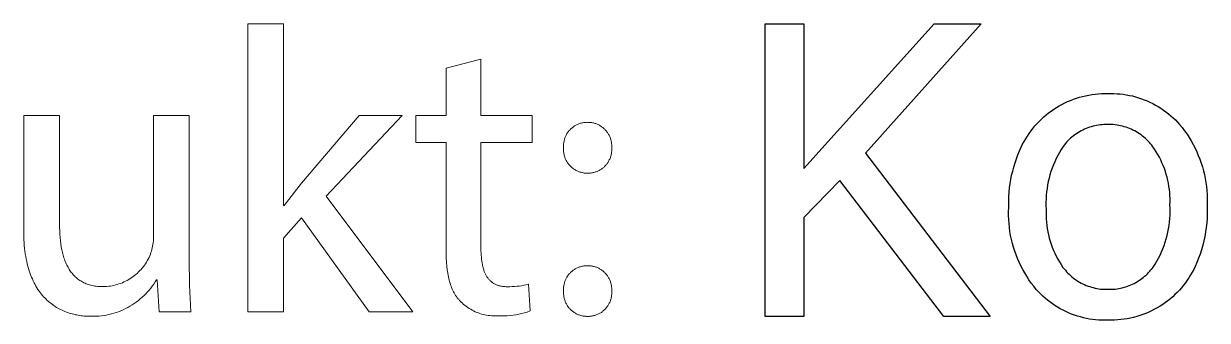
# Model space of a CAD drawing. Header units: millimetres. Extents: x -987 to 2591, y -102 to 2398.
# Drawn here: x 1342.7 to 1447.2, y 54.9 to 81.1 of the extents above; entities that cross this region are included whole.
import ezdxf

# ---------------------------------------------------------------- set-up
doc = ezdxf.new("R2010")
doc.units = ezdxf.units.MM
doc.header["$MEASUREMENT"] = 0
doc.layers.add('Domyślny', color=7, linetype='Continuous', true_color=0x000000)

msp = doc.modelspace()

# ---------------------------------------------------------------- linework, layer by layer
at = {"layer": 'Domyślny', "color": 18, "lineweight": 15, "true_color": 0x000000}
for p, q in [((1362.55, 55.67), (1362.55, 81.1)), ((1362.55, 81.1), (1365.67, 81.1)), ((1365.67, 81.1), (1365.67, 65.04)), ((1380.04, 77.16), (1383.12, 77.98)), ((1383.12, 77.98), (1383.12, 73)), ((1380.04, 73), (1380.04, 77.16)), ((1342.75, 62.85), (1342.75, 73)), ((1342.75, 73), (1345.91, 73)), ((1345.91, 73), (1345.91, 63.4)), ((1354.22, 62.37), (1354.22, 73)), ((1354.22, 73), (1357.36, 73)), ((1357.36, 73), (1357.36, 60.39)), ((1367.28, 67.02), (1372.37, 73)), ((1376.17, 73), (1369.46, 65.88)), ((1372.37, 73), (1376.17, 73)), ((1377.36, 70.6), (1377.36, 73)), ((1377.36, 73), (1380.04, 73)), ((1383.12, 73), (1387.64, 73)), ((1387.64, 73), (1387.64, 70.6)), ((1391.44, 72.1), (1391.5, 72.14)), ((1391.5, 72.14), (1391.56, 72.17)), ((1391.56, 72.17), (1391.63, 72.2)), ((1391.63, 72.2), (1391.7, 72.23)), ((1391.7, 72.23), (1391.76, 72.26)), ((1391.76, 72.26), (1391.83, 72.28)), ((1391.83, 72.28), (1391.9, 72.31)), ((1391.9, 72.31), (1391.97, 72.33)), ((1391.97, 72.33), (1392.04, 72.34)), ((1392.04, 72.34), (1392.11, 72.36)), ((1392.11, 72.36), (1392.19, 72.37)), ((1392.19, 72.37), (1392.26, 72.38)), ((1392.26, 72.38), (1392.33, 72.39)), ((1392.33, 72.39), (1392.4, 72.39)), ((1392.4, 72.39), (1392.48, 72.4)), ((1392.48, 72.4), (1392.55, 72.39)), ((1392.55, 72.39), (1392.62, 72.39)), ((1392.62, 72.39), (1392.69, 72.39)), ((1392.69, 72.39), (1392.77, 72.38)), ((1392.77, 72.38), (1392.84, 72.38)), ((1392.84, 72.38), (1392.91, 72.37)), ((1392.91, 72.37), (1392.98, 72.35)), ((1392.98, 72.35), (1393.05, 72.34)), ((1393.05, 72.34), (1393.12, 72.32)), ((1393.12, 72.32), (1393.19, 72.3)), ((1393.19, 72.3), (1393.26, 72.28)), ((1393.26, 72.28), (1393.32, 72.25)), ((1393.32, 72.25), (1393.39, 72.22)), ((1393.39, 72.22), (1393.46, 72.19)), ((1393.46, 72.19), (1393.52, 72.16)), ((1393.52, 72.16), (1393.59, 72.13)), ((1393.59, 72.13), (1393.65, 72.09)), ((1390.52, 71), (1390.55, 71.07)), ((1390.55, 71.07), (1390.58, 71.14)), ((1390.58, 71.14), (1390.61, 71.2)), ((1390.61, 71.2), (1390.64, 71.27)), ((1390.64, 71.27), (1390.68, 71.33)), ((1390.68, 71.33), (1390.71, 71.4)), ((1390.71, 71.4), (1390.75, 71.46)), ((1390.75, 71.46), (1390.8, 71.52)), ((1390.8, 71.52), (1390.84, 71.58)), ((1390.84, 71.58), (1390.88, 71.63)), ((1390.88, 71.63), (1390.93, 71.69)), ((1390.93, 71.69), (1390.98, 71.74)), ((1390.98, 71.74), (1391.03, 71.79)), ((1391.03, 71.79), (1391.09, 71.84)), ((1391.09, 71.84), (1391.14, 71.89)), ((1391.14, 71.89), (1391.2, 71.94)), ((1391.2, 71.94), (1391.25, 71.98)), ((1391.25, 71.98), (1391.31, 72.02)), ((1391.31, 72.02), (1391.37, 72.07)), ((1391.37, 72.07), (1391.44, 72.1)), ((1393.65, 72.09), (1393.71, 72.05)), ((1393.71, 72.05), (1393.77, 72.01)), ((1393.77, 72.01), (1393.83, 71.97)), ((1393.83, 71.97), (1393.88, 71.93)), ((1393.88, 71.93), (1393.94, 71.88)), ((1393.94, 71.88), (1393.99, 71.83)), ((1393.99, 71.83), (1394.04, 71.78)), ((1394.04, 71.78), (1394.09, 71.73)), ((1394.09, 71.73), (1394.14, 71.68)), ((1394.14, 71.68), (1394.19, 71.62)), ((1394.19, 71.62), (1394.23, 71.56)), ((1394.23, 71.56), (1394.28, 71.51)), ((1394.28, 71.51), (1394.32, 71.45)), ((1394.32, 71.45), (1394.36, 71.38)), ((1394.36, 71.38), (1394.39, 71.32)), ((1394.39, 71.32), (1394.43, 71.26)), ((1394.43, 71.26), (1394.46, 71.19)), ((1394.46, 71.19), (1394.49, 71.13)), ((1394.49, 71.13), (1394.52, 71.06)), ((1394.52, 71.06), (1394.54, 70.99)), ((1380.04, 70.6), (1377.36, 70.6)), ((1380.04, 61.14), (1380.04, 70.6)), ((1387.64, 70.6), (1383.12, 70.6)), ((1383.12, 70.6), (1383.12, 61.25)), ((1390.4, 70.43), (1390.41, 70.51)), ((1390.4, 70.36), (1390.4, 70.43)), ((1390.4, 70.29), (1390.4, 70.36)), ((1390.4, 70.22), (1390.4, 70.29)), ((1390.4, 70.14), (1390.4, 70.22)), ((1390.4, 70.07), (1390.4, 70.14)), ((1390.4, 70), (1390.4, 70.07)), ((1390.41, 70.51), (1390.42, 70.58)), ((1390.42, 70.58), (1390.43, 70.65)), ((1390.43, 70.65), (1390.45, 70.72)), ((1390.45, 70.72), (1390.46, 70.79)), ((1390.46, 70.79), (1390.48, 70.86)), ((1390.48, 70.86), (1390.5, 70.93)), ((1390.5, 70.93), (1390.52, 71)), ((1394.54, 70.99), (1394.56, 70.93)), ((1394.56, 70.93), (1394.59, 70.86)), ((1394.59, 70.86), (1394.6, 70.79)), ((1394.6, 70.79), (1394.62, 70.72)), ((1394.62, 70.72), (1394.63, 70.65)), ((1394.63, 70.65), (1394.64, 70.57)), ((1394.64, 70.57), (1394.65, 70.5)), ((1394.65, 70.5), (1394.66, 70.43)), ((1394.66, 70.43), (1394.66, 70.36)), ((1394.66, 70.36), (1394.66, 70.29)), ((1394.66, 70.29), (1394.66, 70.22)), ((1394.66, 70.22), (1394.66, 70.14)), ((1394.66, 70.14), (1394.66, 70.07)), ((1394.66, 70.07), (1394.66, 70)), ((1390.4, 69.92), (1390.4, 70)), ((1390.41, 69.85), (1390.4, 69.92)), ((1390.41, 69.78), (1390.41, 69.85)), ((1390.42, 69.7), (1390.41, 69.78)), ((1390.44, 69.63), (1390.42, 69.7)), ((1390.45, 69.56), (1390.44, 69.63)), ((1390.47, 69.49), (1390.45, 69.56)), ((1390.49, 69.42), (1390.47, 69.49)), ((1390.51, 69.35), (1390.49, 69.42)), ((1390.53, 69.28), (1390.51, 69.35)), ((1390.56, 69.21), (1390.53, 69.28)), ((1390.59, 69.14), (1390.56, 69.21)), ((1390.62, 69.08), (1390.59, 69.14)), ((1390.65, 69.01), (1390.62, 69.08)), ((1390.69, 68.95), (1390.65, 69.01)), ((1394.42, 69.02), (1394.39, 68.96)), ((1394.45, 69.08), (1394.42, 69.02)), ((1394.48, 69.15), (1394.45, 69.08)), ((1394.51, 69.22), (1394.48, 69.15)), ((1394.54, 69.29), (1394.51, 69.22)), ((1394.56, 69.35), (1394.54, 69.29)), ((1394.58, 69.42), (1394.56, 69.35)), ((1394.6, 69.49), (1394.58, 69.42)), ((1394.62, 69.56), (1394.6, 69.49)), ((1394.63, 69.64), (1394.62, 69.56)), ((1394.64, 69.71), (1394.63, 69.64)), ((1394.65, 69.78), (1394.64, 69.71)), ((1394.66, 69.85), (1394.65, 69.78)), ((1394.66, 70), (1394.66, 69.93)), ((1394.66, 69.93), (1394.66, 69.85)), ((1390.73, 68.88), (1390.69, 68.95)), ((1390.77, 68.82), (1390.73, 68.88)), ((1390.81, 68.76), (1390.77, 68.82)), ((1390.85, 68.71), (1390.81, 68.76)), ((1390.9, 68.65), (1390.85, 68.71)), ((1390.95, 68.59), (1390.9, 68.65)), ((1391, 68.54), (1390.95, 68.59)), ((1391.05, 68.49), (1391, 68.54)), ((1391.11, 68.44), (1391.05, 68.49)), ((1391.16, 68.39), (1391.11, 68.44)), ((1391.22, 68.34), (1391.16, 68.39)), ((1391.28, 68.3), (1391.22, 68.34)), ((1391.34, 68.26), (1391.28, 68.3)), ((1391.4, 68.22), (1391.34, 68.26)), ((1391.46, 68.18), (1391.4, 68.22)), ((1391.53, 68.15), (1391.46, 68.18)), ((1391.59, 68.11), (1391.53, 68.15)), ((1391.66, 68.08), (1391.59, 68.11)), ((1391.73, 68.05), (1391.66, 68.08)), ((1391.79, 68.03), (1391.73, 68.05)), ((1391.86, 68), (1391.79, 68.03)), ((1391.93, 67.98), (1391.86, 68)), ((1392.01, 67.96), (1391.93, 67.98)), ((1392.08, 67.95), (1392.01, 67.96)), ((1392.15, 67.93), (1392.08, 67.95)), ((1392.22, 67.92), (1392.15, 67.93)), ((1392.88, 67.93), (1392.8, 67.92)), ((1392.95, 67.94), (1392.88, 67.93)), ((1393.02, 67.95), (1392.95, 67.94)), ((1393.09, 67.97), (1393.02, 67.95)), ((1393.16, 67.99), (1393.09, 67.97)), ((1393.23, 68.01), (1393.16, 67.99)), ((1393.3, 68.03), (1393.23, 68.01)), ((1393.37, 68.06), (1393.3, 68.03)), ((1393.43, 68.09), (1393.37, 68.06)), ((1393.5, 68.12), (1393.43, 68.09)), ((1393.56, 68.15), (1393.5, 68.12)), ((1393.63, 68.19), (1393.56, 68.15)), ((1393.69, 68.23), (1393.63, 68.19)), ((1393.75, 68.27), (1393.69, 68.23)), ((1393.81, 68.31), (1393.75, 68.27)), ((1393.87, 68.35), (1393.81, 68.31)), ((1393.92, 68.4), (1393.87, 68.35)), ((1393.98, 68.45), (1393.92, 68.4)), ((1394.03, 68.5), (1393.98, 68.45)), ((1394.08, 68.55), (1394.03, 68.5)), ((1394.13, 68.6), (1394.08, 68.55)), ((1394.18, 68.66), (1394.13, 68.6)), ((1394.22, 68.71), (1394.18, 68.66)), ((1394.27, 68.77), (1394.22, 68.71)), ((1394.31, 68.83), (1394.27, 68.77)), ((1394.35, 68.89), (1394.31, 68.83)), ((1394.39, 68.96), (1394.35, 68.89)), ((1365.74, 65.04), (1367.28, 67.02)), ((1392.29, 67.91), (1392.22, 67.92)), ((1392.37, 67.91), (1392.29, 67.91)), ((1392.44, 67.9), (1392.37, 67.91)), ((1392.51, 67.9), (1392.44, 67.9)), ((1392.59, 67.9), (1392.51, 67.9)), ((1392.66, 67.9), (1392.59, 67.9)), ((1392.73, 67.91), (1392.66, 67.9)), ((1392.8, 67.92), (1392.73, 67.91)), ((1369.46, 65.88), (1377.1, 55.67)), ((1365.67, 65.04), (1365.74, 65.04)), ((1367.28, 63.97), (1365.67, 62.18)), ((1373.26, 55.67), (1367.28, 63.97)), ((1342.75, 62.3), (1342.75, 62.85)), ((1345.91, 63.4), (1345.92, 63.1)), ((1345.92, 63.1), (1345.93, 62.8)), ((1345.93, 62.8), (1345.94, 62.51)), ((1342.77, 62.03), (1342.75, 62.3)), ((1342.78, 61.77), (1342.77, 62.03)), ((1342.8, 61.51), (1342.78, 61.77)), ((1345.94, 62.51), (1345.96, 62.22)), ((1345.96, 62.22), (1345.99, 61.94)), ((1345.99, 61.94), (1346.03, 61.67)), ((1346.03, 61.67), (1346.07, 61.41)), ((1354.16, 61.62), (1354.18, 61.77)), ((1354.18, 61.77), (1354.2, 61.92)), ((1354.2, 61.92), (1354.21, 62.07)), ((1354.21, 62.07), (1354.22, 62.22)), ((1354.22, 62.22), (1354.22, 62.37)), ((1365.67, 62.18), (1365.67, 55.67)), ((1342.83, 61.26), (1342.8, 61.51)), ((1342.86, 61.02), (1342.83, 61.26)), ((1342.89, 60.78), (1342.86, 61.02)), ((1342.93, 60.55), (1342.89, 60.78)), ((1346.07, 61.41), (1346.12, 61.15)), ((1346.12, 61.15), (1346.17, 60.91)), ((1346.17, 60.91), (1346.2, 60.78)), ((1346.2, 60.78), (1346.23, 60.67)), ((1346.23, 60.67), (1346.27, 60.55)), ((1353.87, 60.6), (1353.93, 60.75)), ((1353.93, 60.75), (1353.98, 60.89)), ((1353.98, 60.89), (1354.03, 61.03)), ((1354.03, 61.03), (1354.07, 61.18)), ((1354.07, 61.18), (1354.1, 61.32)), ((1354.1, 61.32), (1354.13, 61.47)), ((1354.13, 61.47), (1354.16, 61.62)), ((1380.04, 60.77), (1380.04, 61.14)), ((1380.05, 60.4), (1380.04, 60.77)), ((1383.12, 61.25), (1383.12, 61.05)), ((1383.12, 61.05), (1383.13, 60.86)), ((1383.13, 60.86), (1383.14, 60.67)), ((1383.14, 60.67), (1383.15, 60.49)), ((1342.97, 60.33), (1342.93, 60.55)), ((1343.02, 60.11), (1342.97, 60.33)), ((1343.06, 59.9), (1343.02, 60.11)), ((1343.12, 59.69), (1343.06, 59.9)), ((1343.17, 59.49), (1343.12, 59.69)), ((1346.27, 60.55), (1346.3, 60.43)), ((1346.3, 60.43), (1346.34, 60.32)), ((1346.34, 60.32), (1346.38, 60.21)), ((1346.38, 60.21), (1346.42, 60.1)), ((1346.42, 60.1), (1346.47, 60)), ((1346.47, 60), (1346.51, 59.89)), ((1346.51, 59.89), (1346.56, 59.79)), ((1346.56, 59.79), (1346.61, 59.69)), ((1346.61, 59.69), (1346.66, 59.6)), ((1346.66, 59.6), (1346.72, 59.5)), ((1353.21, 59.53), (1353.31, 59.66)), ((1353.31, 59.66), (1353.4, 59.78)), ((1353.4, 59.78), (1353.49, 59.91)), ((1353.49, 59.91), (1353.58, 60.04)), ((1353.58, 60.04), (1353.66, 60.18)), ((1353.66, 60.18), (1353.73, 60.32)), ((1353.73, 60.32), (1353.81, 60.46)), ((1353.81, 60.46), (1353.87, 60.6)), ((1357.36, 60.39), (1357.39, 58.03)), ((1380.07, 60.05), (1380.05, 60.4)), ((1380.1, 59.71), (1380.07, 60.05)), ((1380.14, 59.38), (1380.1, 59.71)), ((1383.15, 60.49), (1383.17, 60.32)), ((1383.17, 60.32), (1383.19, 60.14)), ((1383.19, 60.14), (1383.21, 59.98)), ((1383.21, 59.98), (1383.24, 59.82)), ((1383.24, 59.82), (1383.26, 59.74)), ((1383.26, 59.74), (1383.28, 59.67)), ((1383.28, 59.67), (1383.3, 59.59)), ((1383.3, 59.59), (1383.32, 59.52)), ((1391.63, 59.55), (1391.7, 59.58)), ((1391.7, 59.58), (1391.76, 59.61)), ((1391.76, 59.61), (1391.83, 59.63)), ((1391.83, 59.63), (1391.9, 59.65)), ((1391.9, 59.65), (1391.97, 59.67)), ((1391.97, 59.67), (1392.04, 59.69)), ((1392.04, 59.69), (1392.11, 59.71)), ((1392.11, 59.71), (1392.19, 59.72)), ((1392.19, 59.72), (1392.26, 59.73)), ((1392.26, 59.73), (1392.33, 59.74)), ((1392.33, 59.74), (1392.4, 59.74)), ((1392.4, 59.74), (1392.48, 59.74)), ((1392.48, 59.74), (1392.55, 59.74)), ((1392.55, 59.74), (1392.62, 59.74)), ((1392.62, 59.74), (1392.69, 59.74)), ((1392.69, 59.74), (1392.77, 59.73)), ((1392.77, 59.73), (1392.84, 59.72)), ((1392.84, 59.72), (1392.91, 59.71)), ((1392.91, 59.71), (1392.98, 59.7)), ((1392.98, 59.7), (1393.05, 59.68)), ((1393.05, 59.68), (1393.12, 59.67)), ((1393.12, 59.67), (1393.19, 59.65)), ((1393.19, 59.65), (1393.26, 59.62)), ((1393.26, 59.62), (1393.32, 59.6)), ((1393.32, 59.6), (1393.39, 59.57)), ((1393.39, 59.57), (1393.46, 59.54)), ((1343.23, 59.29), (1343.17, 59.49)), ((1343.3, 59.11), (1343.23, 59.29)), ((1343.36, 58.92), (1343.3, 59.11)), ((1343.44, 58.74), (1343.36, 58.92)), ((1343.51, 58.57), (1343.44, 58.74)), ((1343.59, 58.4), (1343.51, 58.57)), ((1346.72, 59.5), (1346.77, 59.41)), ((1346.77, 59.41), (1346.83, 59.32)), ((1346.83, 59.32), (1346.89, 59.23)), ((1346.89, 59.23), (1346.95, 59.15)), ((1346.95, 59.15), (1347.02, 59.07)), ((1347.02, 59.07), (1347.08, 58.99)), ((1347.08, 58.99), (1347.15, 58.91)), ((1347.15, 58.91), (1347.22, 58.84)), ((1347.22, 58.84), (1347.3, 58.76)), ((1347.3, 58.76), (1347.37, 58.7)), ((1347.37, 58.7), (1347.45, 58.63)), ((1347.45, 58.63), (1347.53, 58.56)), ((1347.53, 58.56), (1347.61, 58.5)), ((1352.02, 58.52), (1352.15, 58.6)), ((1352.15, 58.6), (1352.29, 58.69)), ((1352.29, 58.69), (1352.41, 58.78)), ((1352.41, 58.78), (1352.54, 58.87)), ((1352.54, 58.87), (1352.66, 58.97)), ((1352.66, 58.97), (1352.78, 59.08)), ((1352.78, 59.08), (1352.89, 59.19)), ((1352.89, 59.19), (1353, 59.3)), ((1353, 59.3), (1353.11, 59.41)), ((1353.11, 59.41), (1353.21, 59.53)), ((1380.16, 59.22), (1380.14, 59.38)), ((1380.19, 59.07), (1380.16, 59.22)), ((1380.21, 58.91), (1380.19, 59.07)), ((1380.24, 58.76), (1380.21, 58.91)), ((1380.28, 58.62), (1380.24, 58.76)), ((1380.31, 58.47), (1380.28, 58.62)), ((1383.32, 59.52), (1383.34, 59.45)), ((1383.34, 59.45), (1383.36, 59.38)), ((1383.36, 59.38), (1383.38, 59.31)), ((1383.38, 59.31), (1383.41, 59.24)), ((1383.41, 59.24), (1383.43, 59.18)), ((1383.43, 59.18), (1383.46, 59.11)), ((1383.46, 59.11), (1383.49, 59.05)), ((1383.49, 59.05), (1383.51, 58.99)), ((1383.51, 58.99), (1383.55, 58.93)), ((1383.55, 58.93), (1383.58, 58.87)), ((1383.58, 58.87), (1383.61, 58.82)), ((1383.61, 58.82), (1383.64, 58.76)), ((1383.64, 58.76), (1383.68, 58.71)), ((1383.68, 58.71), (1383.72, 58.66)), ((1383.72, 58.66), (1383.75, 58.61)), ((1383.75, 58.61), (1383.79, 58.56)), ((1383.79, 58.56), (1383.83, 58.51)), ((1390.58, 58.49), (1390.61, 58.55)), ((1390.61, 58.55), (1390.64, 58.62)), ((1390.64, 58.62), (1390.68, 58.68)), ((1390.68, 58.68), (1390.71, 58.74)), ((1390.71, 58.74), (1390.75, 58.81)), ((1390.75, 58.81), (1390.8, 58.87)), ((1390.8, 58.87), (1390.84, 58.92)), ((1390.84, 58.92), (1390.88, 58.98)), ((1390.88, 58.98), (1390.93, 59.04)), ((1390.93, 59.04), (1390.98, 59.09)), ((1390.98, 59.09), (1391.03, 59.14)), ((1391.03, 59.14), (1391.09, 59.19)), ((1391.09, 59.19), (1391.14, 59.24)), ((1391.14, 59.24), (1391.2, 59.29)), ((1391.2, 59.29), (1391.25, 59.33)), ((1391.25, 59.33), (1391.31, 59.37)), ((1391.31, 59.37), (1391.37, 59.41)), ((1391.37, 59.41), (1391.44, 59.45)), ((1391.44, 59.45), (1391.5, 59.49)), ((1391.5, 59.49), (1391.56, 59.52)), ((1391.56, 59.52), (1391.63, 59.55)), ((1393.46, 59.54), (1393.52, 59.51)), ((1393.52, 59.51), (1393.59, 59.47)), ((1393.59, 59.47), (1393.65, 59.44)), ((1393.65, 59.44), (1393.71, 59.4)), ((1393.71, 59.4), (1393.77, 59.36)), ((1393.77, 59.36), (1393.83, 59.32)), ((1393.83, 59.32), (1393.88, 59.27)), ((1393.88, 59.27), (1393.94, 59.23)), ((1393.94, 59.23), (1393.99, 59.18)), ((1393.99, 59.18), (1394.04, 59.13)), ((1394.04, 59.13), (1394.09, 59.08)), ((1394.09, 59.08), (1394.14, 59.02)), ((1394.14, 59.02), (1394.19, 58.97)), ((1394.19, 58.97), (1394.23, 58.91)), ((1394.23, 58.91), (1394.28, 58.85)), ((1394.28, 58.85), (1394.32, 58.79)), ((1394.32, 58.79), (1394.36, 58.73)), ((1394.36, 58.73), (1394.39, 58.67)), ((1394.39, 58.67), (1394.43, 58.61)), ((1394.43, 58.61), (1394.46, 58.54)), ((1394.46, 58.54), (1394.49, 58.48)), ((1343.67, 58.24), (1343.59, 58.4)), ((1343.75, 58.08), (1343.67, 58.24)), ((1343.83, 57.93), (1343.75, 58.08)), ((1343.92, 57.78), (1343.83, 57.93)), ((1344.01, 57.64), (1343.92, 57.78)), ((1344.11, 57.5), (1344.01, 57.64)), ((1344.2, 57.37), (1344.11, 57.5)), ((1347.61, 58.5), (1347.7, 58.44)), ((1347.7, 58.44), (1347.78, 58.39)), ((1347.78, 58.39), (1347.87, 58.34)), ((1347.87, 58.34), (1347.97, 58.29)), ((1347.97, 58.29), (1348.06, 58.24)), ((1348.06, 58.24), (1348.16, 58.19)), ((1348.16, 58.19), (1348.25, 58.15)), ((1348.25, 58.15), (1348.36, 58.11)), ((1348.36, 58.11), (1348.46, 58.08)), ((1348.46, 58.08), (1348.57, 58.05)), ((1348.57, 58.05), (1348.68, 58.02)), ((1348.68, 58.02), (1348.79, 57.99)), ((1348.79, 57.99), (1348.9, 57.96)), ((1348.9, 57.96), (1349.02, 57.94)), ((1349.02, 57.94), (1349.14, 57.93)), ((1349.14, 57.93), (1349.26, 57.91)), ((1349.26, 57.91), (1349.38, 57.9)), ((1349.38, 57.9), (1349.51, 57.89)), ((1349.51, 57.89), (1349.64, 57.89)), ((1349.64, 57.89), (1349.77, 57.89)), ((1349.77, 57.89), (1349.93, 57.89)), ((1349.93, 57.89), (1350.09, 57.9)), ((1350.09, 57.9), (1350.25, 57.92)), ((1350.25, 57.92), (1350.4, 57.94)), ((1350.4, 57.94), (1350.56, 57.97)), ((1350.56, 57.97), (1350.71, 58)), ((1350.71, 58), (1350.86, 58.04)), ((1350.86, 58.04), (1351.01, 58.08)), ((1351.01, 58.08), (1351.16, 58.13)), ((1351.16, 58.13), (1351.31, 58.18)), ((1351.31, 58.18), (1351.46, 58.24)), ((1351.46, 58.24), (1351.6, 58.3)), ((1351.6, 58.3), (1351.74, 58.37)), ((1351.74, 58.37), (1351.88, 58.44)), ((1351.88, 58.44), (1352.02, 58.52)), ((1353.83, 57.59), (1353.68, 57.42)), ((1353.97, 57.76), (1353.83, 57.59)), ((1354.1, 57.94), (1353.97, 57.76)), ((1354.23, 58.12), (1354.1, 57.94)), ((1354.35, 58.3), (1354.23, 58.12)), ((1354.47, 58.49), (1354.35, 58.3)), ((1354.54, 58.49), (1354.47, 58.49)), ((1354.71, 55.67), (1354.54, 58.49)), ((1357.39, 58.03), (1357.51, 55.67)), ((1380.35, 58.33), (1380.31, 58.47)), ((1380.39, 58.19), (1380.35, 58.33)), ((1380.43, 58.06), (1380.39, 58.19)), ((1380.48, 57.93), (1380.43, 58.06)), ((1380.53, 57.8), (1380.48, 57.93)), ((1380.58, 57.68), (1380.53, 57.8)), ((1380.63, 57.56), (1380.58, 57.68)), ((1380.69, 57.44), (1380.63, 57.56)), ((1383.83, 58.51), (1383.87, 58.47)), ((1383.87, 58.47), (1383.92, 58.42)), ((1383.92, 58.42), (1383.96, 58.38)), ((1383.96, 58.38), (1383.98, 58.36)), ((1383.98, 58.36), (1384.01, 58.34)), ((1384.01, 58.34), (1384.03, 58.32)), ((1384.03, 58.32), (1384.06, 58.3)), ((1384.06, 58.3), (1384.08, 58.28)), ((1384.08, 58.28), (1384.1, 58.27)), ((1384.1, 58.27), (1384.13, 58.25)), ((1384.13, 58.25), (1384.15, 58.23)), ((1384.15, 58.23), (1384.18, 58.21)), ((1384.18, 58.21), (1384.21, 58.2)), ((1384.21, 58.2), (1384.23, 58.18)), ((1384.23, 58.18), (1384.26, 58.16)), ((1384.26, 58.16), (1384.31, 58.13)), ((1384.31, 58.13), (1384.37, 58.11)), ((1384.37, 58.11), (1384.43, 58.08)), ((1384.43, 58.08), (1384.48, 58.05)), ((1384.48, 58.05), (1384.54, 58.03)), ((1384.54, 58.03), (1384.61, 58.01)), ((1384.61, 58.01), (1384.67, 57.99)), ((1384.67, 57.99), (1384.73, 57.97)), ((1384.73, 57.97), (1384.8, 57.95)), ((1384.8, 57.95), (1384.87, 57.94)), ((1384.87, 57.94), (1384.94, 57.92)), ((1384.94, 57.92), (1385.01, 57.91)), ((1385.01, 57.91), (1385.08, 57.9)), ((1385.08, 57.9), (1385.16, 57.89)), ((1385.16, 57.89), (1385.23, 57.89)), ((1385.23, 57.89), (1385.31, 57.88)), ((1385.31, 57.88), (1385.39, 57.88)), ((1385.39, 57.88), (1385.47, 57.88)), ((1385.47, 57.88), (1385.68, 57.88)), ((1385.68, 57.88), (1385.88, 57.89)), ((1385.88, 57.89), (1386.09, 57.9)), ((1386.09, 57.9), (1386.3, 57.92)), ((1386.3, 57.92), (1386.5, 57.94)), ((1386.5, 57.94), (1386.71, 57.97)), ((1386.71, 57.97), (1386.91, 58.01)), ((1386.91, 58.01), (1387.11, 58.06)), ((1387.11, 58.06), (1387.32, 58.11)), ((1387.32, 58.11), (1387.45, 55.74)), ((1390.4, 57.78), (1390.41, 57.85)), ((1390.4, 57.71), (1390.4, 57.78)), ((1390.4, 57.64), (1390.4, 57.71)), ((1390.4, 57.56), (1390.4, 57.64)), ((1390.4, 57.49), (1390.4, 57.56)), ((1390.4, 57.42), (1390.4, 57.49)), ((1390.41, 57.85), (1390.42, 57.93)), ((1390.42, 57.93), (1390.43, 58)), ((1390.43, 58), (1390.45, 58.07)), ((1390.45, 58.07), (1390.46, 58.14)), ((1390.46, 58.14), (1390.48, 58.21)), ((1390.48, 58.21), (1390.5, 58.28)), ((1390.5, 58.28), (1390.52, 58.35)), ((1390.52, 58.35), (1390.55, 58.42)), ((1390.55, 58.42), (1390.58, 58.49)), ((1394.49, 58.48), (1394.52, 58.41)), ((1394.52, 58.41), (1394.54, 58.34)), ((1394.54, 58.34), (1394.56, 58.27)), ((1394.56, 58.27), (1394.59, 58.2)), ((1394.59, 58.2), (1394.6, 58.14)), ((1394.6, 58.14), (1394.62, 58.06)), ((1394.62, 58.06), (1394.63, 57.99)), ((1394.63, 57.99), (1394.64, 57.92)), ((1394.64, 57.92), (1394.65, 57.85)), ((1394.65, 57.85), (1394.66, 57.78)), ((1394.66, 57.78), (1394.66, 57.71)), ((1394.66, 57.71), (1394.66, 57.64)), ((1394.66, 57.64), (1394.66, 57.56)), ((1394.66, 57.56), (1394.66, 57.49)), ((1394.66, 57.49), (1394.66, 57.42)), ((1344.3, 57.24), (1344.2, 57.37)), ((1344.4, 57.12), (1344.3, 57.24)), ((1344.5, 57), (1344.4, 57.12)), ((1344.61, 56.89), (1344.5, 57)), ((1344.72, 56.78), (1344.61, 56.89)), ((1344.83, 56.68), (1344.72, 56.78)), ((1344.94, 56.58), (1344.83, 56.68)), ((1345.05, 56.48), (1344.94, 56.58)), ((1345.17, 56.39), (1345.05, 56.48)), ((1352.69, 56.53), (1352.51, 56.4)), ((1352.87, 56.66), (1352.69, 56.53)), ((1353.04, 56.8), (1352.87, 56.66)), ((1353.21, 56.95), (1353.04, 56.8)), ((1353.37, 57.1), (1353.21, 56.95)), ((1353.53, 57.26), (1353.37, 57.1)), ((1353.68, 57.42), (1353.53, 57.26)), ((1380.75, 57.33), (1380.69, 57.44)), ((1380.81, 57.22), (1380.75, 57.33)), ((1380.85, 57.16), (1380.81, 57.22)), ((1380.88, 57.11), (1380.85, 57.16)), ((1380.92, 57.06), (1380.88, 57.11)), ((1380.95, 57.01), (1380.92, 57.06)), ((1380.99, 56.96), (1380.95, 57.01)), ((1381.02, 56.91), (1380.99, 56.96)), ((1381.06, 56.86), (1381.02, 56.91)), ((1381.1, 56.81), (1381.06, 56.86)), ((1381.14, 56.76), (1381.1, 56.81)), ((1381.18, 56.72), (1381.14, 56.76)), ((1381.22, 56.67), (1381.18, 56.72)), ((1381.26, 56.63), (1381.22, 56.67)), ((1381.37, 56.52), (1381.26, 56.63)), ((1381.48, 56.42), (1381.37, 56.52)), ((1390.4, 57.34), (1390.4, 57.42)), ((1390.4, 57.27), (1390.4, 57.34)), ((1390.41, 57.2), (1390.4, 57.27)), ((1390.42, 57.13), (1390.41, 57.2)), ((1390.43, 57.05), (1390.42, 57.13)), ((1390.44, 56.98), (1390.43, 57.05)), ((1390.45, 56.91), (1390.44, 56.98)), ((1390.47, 56.84), (1390.45, 56.91)), ((1390.49, 56.77), (1390.47, 56.84)), ((1390.51, 56.7), (1390.49, 56.77)), ((1390.54, 56.63), (1390.51, 56.7)), ((1390.56, 56.56), (1390.54, 56.63)), ((1390.59, 56.49), (1390.56, 56.56)), ((1390.62, 56.43), (1390.59, 56.49)), ((1394.45, 56.44), (1394.42, 56.37)), ((1394.48, 56.5), (1394.45, 56.44)), ((1394.51, 56.57), (1394.48, 56.5)), ((1394.54, 56.64), (1394.51, 56.57)), ((1394.56, 56.7), (1394.54, 56.64)), ((1394.58, 56.77), (1394.56, 56.7)), ((1394.6, 56.84), (1394.58, 56.77)), ((1394.62, 56.91), (1394.6, 56.84)), ((1394.63, 56.99), (1394.62, 56.91)), ((1394.64, 57.06), (1394.63, 56.99)), ((1394.65, 57.13), (1394.64, 57.06)), ((1394.66, 57.2), (1394.65, 57.13)), ((1394.66, 57.42), (1394.66, 57.35)), ((1394.66, 57.35), (1394.66, 57.27)), ((1394.66, 57.27), (1394.66, 57.2)), ((1345.28, 56.3), (1345.17, 56.39)), ((1345.4, 56.22), (1345.28, 56.3)), ((1345.52, 56.14), (1345.4, 56.22)), ((1345.64, 56.06), (1345.52, 56.14)), ((1345.76, 55.99), (1345.64, 56.06)), ((1345.89, 55.93), (1345.76, 55.99)), ((1346.01, 55.86), (1345.89, 55.93)), ((1346.14, 55.8), (1346.01, 55.86)), ((1346.26, 55.75), (1346.14, 55.8)), ((1346.39, 55.69), (1346.26, 55.75)), ((1346.52, 55.64), (1346.39, 55.69)), ((1346.65, 55.6), (1346.52, 55.64)), ((1346.77, 55.55), (1346.65, 55.6)), ((1346.9, 55.51), (1346.77, 55.55)), ((1347.03, 55.48), (1346.9, 55.51)), ((1347.17, 55.45), (1347.03, 55.48)), ((1347.3, 55.41), (1347.17, 55.45)), ((1347.43, 55.39), (1347.3, 55.41)), ((1347.56, 55.36), (1347.43, 55.39)), ((1350.27, 55.43), (1350.05, 55.38)), ((1350.49, 55.48), (1350.27, 55.43)), ((1350.7, 55.54), (1350.49, 55.48)), ((1350.92, 55.61), (1350.7, 55.54)), ((1351.13, 55.68), (1350.92, 55.61)), ((1351.33, 55.76), (1351.13, 55.68)), ((1351.54, 55.85), (1351.33, 55.76)), ((1351.74, 55.95), (1351.54, 55.85)), ((1351.94, 56.05), (1351.74, 55.95)), ((1352.13, 56.16), (1351.94, 56.05)), ((1352.32, 56.28), (1352.13, 56.16)), ((1352.51, 56.4), (1352.32, 56.28)), ((1357.51, 55.67), (1354.71, 55.67)), ((1365.67, 55.67), (1362.55, 55.67)), ((1377.1, 55.67), (1373.26, 55.67)), ((1381.59, 56.32), (1381.48, 56.42)), ((1381.71, 56.23), (1381.59, 56.32)), ((1381.83, 56.14), (1381.71, 56.23)), ((1381.95, 56.05), (1381.83, 56.14)), ((1382.08, 55.97), (1381.95, 56.05)), ((1382.21, 55.89), (1382.08, 55.97)), ((1382.34, 55.82), (1382.21, 55.89)), ((1382.47, 55.75), (1382.34, 55.82)), ((1382.61, 55.68), (1382.47, 55.75)), ((1382.75, 55.62), (1382.61, 55.68)), ((1382.89, 55.57), (1382.75, 55.62)), ((1383.03, 55.52), (1382.89, 55.57)), ((1383.17, 55.47), (1383.03, 55.52)), ((1383.32, 55.43), (1383.17, 55.47)), ((1383.46, 55.4), (1383.32, 55.43)), ((1383.61, 55.37), (1383.46, 55.4)), ((1386.2, 55.41), (1385.95, 55.37)), ((1386.45, 55.46), (1386.2, 55.41)), ((1386.71, 55.51), (1386.45, 55.46)), ((1386.96, 55.58), (1386.71, 55.51)), ((1387.2, 55.65), (1386.96, 55.58)), ((1387.45, 55.74), (1387.2, 55.65)), ((1390.66, 56.36), (1390.62, 56.43)), ((1390.69, 56.3), (1390.66, 56.36)), ((1390.73, 56.24), (1390.69, 56.3)), ((1390.77, 56.18), (1390.73, 56.24)), ((1390.81, 56.12), (1390.77, 56.18)), ((1390.86, 56.06), (1390.81, 56.12)), ((1390.9, 56), (1390.86, 56.06)), ((1390.95, 55.95), (1390.9, 56)), ((1391, 55.89), (1390.95, 55.95)), ((1391.06, 55.84), (1391, 55.89)), ((1391.11, 55.79), (1391.06, 55.84)), ((1391.16, 55.75), (1391.11, 55.79)), ((1391.22, 55.7), (1391.16, 55.75)), ((1391.28, 55.66), (1391.22, 55.7)), ((1391.34, 55.62), (1391.28, 55.66)), ((1391.4, 55.58), (1391.34, 55.62)), ((1391.46, 55.54), (1391.4, 55.58)), ((1391.53, 55.5), (1391.46, 55.54)), ((1391.59, 55.47), (1391.53, 55.5)), ((1391.66, 55.44), (1391.59, 55.47)), ((1391.73, 55.41), (1391.66, 55.44)), ((1391.8, 55.39), (1391.73, 55.41)), ((1391.87, 55.36), (1391.8, 55.39)), ((1393.3, 55.39), (1393.23, 55.37)), ((1393.36, 55.42), (1393.3, 55.39)), ((1393.43, 55.45), (1393.36, 55.42)), ((1393.5, 55.48), (1393.43, 55.45)), ((1393.56, 55.51), (1393.5, 55.48)), ((1393.62, 55.55), (1393.56, 55.51)), ((1393.69, 55.58), (1393.62, 55.55)), ((1393.75, 55.62), (1393.69, 55.58)), ((1393.81, 55.67), (1393.75, 55.62)), ((1393.86, 55.71), (1393.81, 55.67)), ((1393.92, 55.76), (1393.86, 55.71)), ((1393.97, 55.8), (1393.92, 55.76)), ((1394.03, 55.85), (1393.97, 55.8)), ((1394.08, 55.9), (1394.03, 55.85)), ((1394.13, 55.96), (1394.08, 55.9)), ((1394.17, 56.01), (1394.13, 55.96)), ((1394.22, 56.07), (1394.17, 56.01)), ((1394.26, 56.13), (1394.22, 56.07)), ((1394.31, 56.19), (1394.26, 56.13)), ((1394.34, 56.25), (1394.31, 56.19)), ((1394.38, 56.31), (1394.34, 56.25)), ((1394.42, 56.37), (1394.38, 56.31)), ((1347.69, 55.34), (1347.56, 55.36)), ((1347.82, 55.32), (1347.69, 55.34)), ((1347.95, 55.31), (1347.82, 55.32)), ((1348.08, 55.29), (1347.95, 55.31)), ((1348.21, 55.28), (1348.08, 55.29)), ((1348.34, 55.28), (1348.21, 55.28)), ((1348.47, 55.27), (1348.34, 55.28)), ((1348.6, 55.27), (1348.47, 55.27)), ((1348.73, 55.27), (1348.6, 55.27)), ((1348.95, 55.27), (1348.73, 55.27)), ((1349.17, 55.27), (1348.95, 55.27)), ((1349.39, 55.29), (1349.17, 55.27)), ((1349.61, 55.31), (1349.39, 55.29)), ((1349.84, 55.34), (1349.61, 55.31)), ((1350.05, 55.38), (1349.84, 55.34)), ((1383.76, 55.35), (1383.61, 55.37)), ((1383.91, 55.33), (1383.76, 55.35)), ((1384.06, 55.31), (1383.91, 55.33)), ((1384.21, 55.3), (1384.06, 55.31)), ((1384.36, 55.3), (1384.21, 55.3)), ((1384.51, 55.3), (1384.36, 55.3)), ((1384.66, 55.31), (1384.51, 55.3)), ((1384.92, 55.3), (1384.66, 55.31)), ((1385.17, 55.31), (1384.92, 55.3)), ((1385.43, 55.32), (1385.17, 55.31)), ((1385.69, 55.34), (1385.43, 55.32)), ((1385.95, 55.37), (1385.69, 55.34)), ((1391.94, 55.34), (1391.87, 55.36)), ((1392.01, 55.32), (1391.94, 55.34)), ((1392.08, 55.31), (1392.01, 55.32)), ((1392.15, 55.29), (1392.08, 55.31)), ((1392.22, 55.28), (1392.15, 55.29)), ((1392.29, 55.27), (1392.22, 55.28)), ((1392.37, 55.27), (1392.29, 55.27)), ((1392.44, 55.26), (1392.37, 55.27)), ((1392.51, 55.26), (1392.44, 55.26)), ((1392.59, 55.26), (1392.51, 55.26)), ((1392.66, 55.26), (1392.59, 55.26)), ((1392.73, 55.27), (1392.66, 55.26)), ((1392.8, 55.28), (1392.73, 55.27)), ((1392.88, 55.28), (1392.8, 55.28)), ((1392.95, 55.3), (1392.88, 55.28)), ((1393.02, 55.31), (1392.95, 55.3)), ((1393.09, 55.33), (1393.02, 55.31)), ((1393.16, 55.35), (1393.09, 55.33)), ((1393.23, 55.37), (1393.16, 55.35))]:
    msp.add_line(p, q, dxfattribs=at)
at = {"layer": 'Domyślny'}
for p, q in [((1408.22, 55.26), (1408.22, 81.09)), ((1408.22, 81.09), (1411.63, 81.09)), ((1411.63, 81.09), (1411.63, 68.32)), ((1411.63, 68.32), (1423.14, 81.09)), ((1427.27, 81.09), (1417.08, 69.68)), ((1423.14, 81.09), (1427.27, 81.09)), ((1434.65, 74.1), (1434.91, 74.22)), ((1434.91, 74.22), (1435.17, 74.33)), ((1435.17, 74.33), (1435.43, 74.43)), ((1435.43, 74.43), (1435.69, 74.52)), ((1435.69, 74.52), (1435.96, 74.6)), ((1435.96, 74.6), (1436.23, 74.68)), ((1436.23, 74.68), (1436.5, 74.74)), ((1436.5, 74.74), (1436.77, 74.8)), ((1436.77, 74.8), (1437.05, 74.84)), ((1437.05, 74.84), (1437.33, 74.88)), ((1437.33, 74.88), (1437.61, 74.91)), ((1437.61, 74.91), (1437.89, 74.93)), ((1437.89, 74.93), (1438.16, 74.93)), ((1438.16, 74.93), (1438.44, 74.93)), ((1438.44, 74.93), (1438.72, 74.94)), ((1438.72, 74.94), (1438.99, 74.94)), ((1438.99, 74.94), (1439.27, 74.92)), ((1439.27, 74.92), (1439.54, 74.9)), ((1439.54, 74.9), (1439.82, 74.87)), ((1439.82, 74.87), (1440.09, 74.83)), ((1440.09, 74.83), (1440.36, 74.77)), ((1440.36, 74.77), (1440.63, 74.72)), ((1440.63, 74.72), (1440.89, 74.65)), ((1440.89, 74.65), (1441.16, 74.57)), ((1441.16, 74.57), (1441.42, 74.48)), ((1441.42, 74.48), (1441.68, 74.39)), ((1441.68, 74.39), (1441.93, 74.28)), ((1441.93, 74.28), (1442.18, 74.17)), ((1433.02, 73.05), (1433.23, 73.22)), ((1433.23, 73.22), (1433.46, 73.39)), ((1433.46, 73.39), (1433.68, 73.55)), ((1433.68, 73.55), (1433.92, 73.7)), ((1433.92, 73.7), (1434.16, 73.85)), ((1434.16, 73.85), (1434.4, 73.98)), ((1434.4, 73.98), (1434.65, 74.1)), ((1442.18, 74.17), (1442.43, 74.05)), ((1442.43, 74.05), (1442.67, 73.92)), ((1442.67, 73.92), (1442.91, 73.78)), ((1442.91, 73.78), (1443.14, 73.64)), ((1443.14, 73.64), (1443.37, 73.48)), ((1443.37, 73.48), (1443.59, 73.32)), ((1443.59, 73.32), (1443.81, 73.15)), ((1443.81, 73.15), (1444.02, 72.98)), ((1432.03, 72.07), (1432.21, 72.28)), ((1432.21, 72.28), (1432.4, 72.48)), ((1432.4, 72.48), (1432.6, 72.68)), ((1432.6, 72.68), (1432.81, 72.87)), ((1432.81, 72.87), (1433.02, 73.05)), ((1437.47, 72.12), (1437.31, 72.09)), ((1437.63, 72.15), (1437.47, 72.12)), ((1437.79, 72.17), (1437.63, 72.15)), ((1437.96, 72.18), (1437.79, 72.17)), ((1438.12, 72.19), (1437.96, 72.18)), ((1438.28, 72.2), (1438.12, 72.19)), ((1438.44, 72.2), (1438.28, 72.2)), ((1438.61, 72.2), (1438.44, 72.2)), ((1438.78, 72.19), (1438.61, 72.2)), ((1438.94, 72.19), (1438.78, 72.19)), ((1439.1, 72.17), (1438.94, 72.19)), ((1439.27, 72.15), (1439.1, 72.17)), ((1439.43, 72.12), (1439.27, 72.15)), ((1439.59, 72.09), (1439.43, 72.12)), ((1444.02, 72.98), (1444.23, 72.79)), ((1444.23, 72.79), (1444.43, 72.6)), ((1444.43, 72.6), (1444.62, 72.41)), ((1444.62, 72.41), (1444.8, 72.21)), ((1444.8, 72.21), (1445.03, 71.93)), ((1431.21, 70.94), (1431.36, 71.18)), ((1431.36, 71.18), (1431.52, 71.41)), ((1431.52, 71.41), (1431.68, 71.64)), ((1431.68, 71.64), (1431.85, 71.86)), ((1431.85, 71.86), (1432.03, 72.07)), ((1435.29, 71.09), (1435.17, 70.99)), ((1435.42, 71.19), (1435.29, 71.09)), ((1435.55, 71.29), (1435.42, 71.19)), ((1435.68, 71.39), (1435.55, 71.29)), ((1435.82, 71.47), (1435.68, 71.39)), ((1435.95, 71.56), (1435.82, 71.47)), ((1436.1, 71.64), (1435.95, 71.56)), ((1436.24, 71.71), (1436.1, 71.64)), ((1436.39, 71.78), (1436.24, 71.71)), ((1436.54, 71.85), (1436.39, 71.78)), ((1436.69, 71.91), (1436.54, 71.85)), ((1436.84, 71.96), (1436.69, 71.91)), ((1437, 72.01), (1436.84, 71.96)), ((1437.16, 72.05), (1437, 72.01)), ((1437.31, 72.09), (1437.16, 72.05)), ((1439.75, 72.05), (1439.59, 72.09)), ((1439.91, 72.01), (1439.75, 72.05)), ((1440.07, 71.96), (1439.91, 72.01)), ((1440.23, 71.9), (1440.07, 71.96)), ((1440.38, 71.84), (1440.23, 71.9)), ((1440.53, 71.78), (1440.38, 71.84)), ((1440.68, 71.71), (1440.53, 71.78)), ((1440.83, 71.63), (1440.68, 71.71)), ((1440.98, 71.55), (1440.83, 71.63)), ((1441.12, 71.47), (1440.98, 71.55)), ((1441.26, 71.38), (1441.12, 71.47)), ((1441.39, 71.28), (1441.26, 71.38)), ((1441.52, 71.18), (1441.39, 71.28)), ((1441.65, 71.08), (1441.52, 71.18)), ((1441.78, 70.97), (1441.65, 71.08)), ((1445.03, 71.93), (1445.24, 71.64)), ((1445.24, 71.64), (1445.45, 71.35)), ((1445.45, 71.35), (1445.64, 71.05)), ((1430.67, 69.87), (1430.82, 70.21)), ((1430.82, 70.21), (1430.94, 70.46)), ((1430.94, 70.46), (1431.08, 70.7)), ((1431.08, 70.7), (1431.21, 70.94)), ((1434.51, 70.26), (1434.35, 70)), ((1434.61, 70.39), (1434.51, 70.26)), ((1434.71, 70.52), (1434.61, 70.39)), ((1434.82, 70.64), (1434.71, 70.52)), ((1434.93, 70.76), (1434.82, 70.64)), ((1435.05, 70.87), (1434.93, 70.76)), ((1435.17, 70.99), (1435.05, 70.87)), ((1441.9, 70.86), (1441.78, 70.97)), ((1442.01, 70.74), (1441.9, 70.86)), ((1442.13, 70.62), (1442.01, 70.74)), ((1442.23, 70.5), (1442.13, 70.62)), ((1442.34, 70.37), (1442.23, 70.5)), ((1442.44, 70.24), (1442.34, 70.37)), ((1442.59, 70.01), (1442.44, 70.24)), ((1445.64, 71.05), (1445.82, 70.75)), ((1445.82, 70.75), (1446, 70.44)), ((1446, 70.44), (1446.16, 70.12)), ((1446.16, 70.12), (1446.31, 69.8)), ((1417.08, 69.68), (1428.07, 55.26)), ((1430.27, 68.81), (1430.39, 69.17)), ((1430.39, 69.17), (1430.52, 69.52)), ((1430.52, 69.52), (1430.67, 69.87)), ((1433.9, 69.2), (1433.77, 68.92)), ((1434.04, 69.47), (1433.9, 69.2)), ((1434.19, 69.74), (1434.04, 69.47)), ((1434.35, 70), (1434.19, 69.74)), ((1442.74, 69.78), (1442.59, 70.01)), ((1442.88, 69.55), (1442.74, 69.78)), ((1443.01, 69.31), (1442.88, 69.55)), ((1443.13, 69.07), (1443.01, 69.31)), ((1443.24, 68.82), (1443.13, 69.07)), ((1446.31, 69.8), (1446.45, 69.47)), ((1446.45, 69.47), (1446.58, 69.14)), ((1446.58, 69.14), (1446.7, 68.8)), ((1429.97, 67.72), (1430.06, 68.09)), ((1430.06, 68.09), (1430.16, 68.45)), ((1430.16, 68.45), (1430.27, 68.81)), ((1433.44, 68.06), (1433.35, 67.76)), ((1433.54, 68.35), (1433.44, 68.06)), ((1433.65, 68.64), (1433.54, 68.35)), ((1433.77, 68.92), (1433.65, 68.64)), ((1443.35, 68.57), (1443.24, 68.82)), ((1443.45, 68.32), (1443.35, 68.57)), ((1443.54, 68.06), (1443.45, 68.32)), ((1443.62, 67.8), (1443.54, 68.06)), ((1446.7, 68.8), (1446.81, 68.46)), ((1446.81, 68.46), (1446.91, 68.12)), ((1446.91, 68.12), (1446.99, 67.78)), ((1414.8, 67.27), (1411.63, 63.99)), ((1423.98, 55.26), (1414.8, 67.27)), ((1429.79, 66.61), (1429.83, 66.98)), ((1429.83, 66.98), (1429.9, 67.35)), ((1429.9, 67.35), (1429.97, 67.72)), ((1433.2, 67.17), (1433.14, 66.87)), ((1433.27, 67.47), (1433.2, 67.17)), ((1433.35, 67.76), (1433.27, 67.47)), ((1443.69, 67.54), (1443.62, 67.8)), ((1443.76, 67.27), (1443.69, 67.54)), ((1443.81, 67.01), (1443.76, 67.27)), ((1443.86, 66.74), (1443.81, 67.01)), ((1446.99, 67.78), (1447.06, 67.43)), ((1447.06, 67.43), (1447.12, 67.08)), ((1447.12, 67.08), (1447.17, 66.72)), ((1429.71, 65.48), (1429.72, 65.86)), ((1429.72, 65.86), (1429.75, 66.23)), ((1429.75, 66.23), (1429.79, 66.61)), ((1433.02, 65.95), (1433.01, 65.65)), ((1433.05, 66.26), (1433.02, 65.95)), ((1433.09, 66.56), (1433.05, 66.26)), ((1433.14, 66.87), (1433.09, 66.56)), ((1443.89, 66.47), (1443.86, 66.74)), ((1443.92, 66.2), (1443.89, 66.47)), ((1443.94, 65.93), (1443.92, 66.2)), ((1443.95, 65.66), (1443.94, 65.93)), ((1447.17, 66.72), (1447.21, 66.37)), ((1447.21, 66.37), (1447.23, 66.01)), ((1447.23, 66.01), (1447.24, 65.66)), ((1429.7, 64.52), (1429.71, 64.87)), ((1429.71, 65.11), (1429.71, 65.48)), ((1429.71, 64.87), (1429.71, 65.11)), ((1433.01, 65.65), (1433, 65.34)), ((1433, 65.34), (1433, 65.03)), ((1433, 65.03), (1433.02, 64.72)), ((1443.94, 65.11), (1443.95, 65.39)), ((1443.96, 64.81), (1443.94, 65.11)), ((1443.95, 65.39), (1443.95, 65.66)), ((1443.96, 64.51), (1443.96, 64.81)), ((1447.24, 65.3), (1447.23, 64.95)), ((1447.23, 64.95), (1447.23, 64.71)), ((1447.24, 65.66), (1447.24, 65.3)), ((1411.63, 63.99), (1411.63, 55.26)), ((1429.7, 64.17), (1429.7, 64.52)), ((1429.71, 63.81), (1429.7, 64.17)), ((1429.74, 63.46), (1429.71, 63.81)), ((1433.02, 64.72), (1433.01, 64.44)), ((1433.01, 64.44), (1433.01, 64.15)), ((1433.01, 64.15), (1433.02, 63.87)), ((1433.02, 63.87), (1433.04, 63.58)), ((1443.9, 63.59), (1443.93, 63.9)), ((1443.93, 63.9), (1443.95, 64.2)), ((1443.95, 64.2), (1443.96, 64.51)), ((1447.22, 63.91), (1447.19, 63.51)), ((1447.23, 64.31), (1447.22, 63.91)), ((1447.23, 64.71), (1447.23, 64.31)), ((1429.77, 63.1), (1429.74, 63.46)), ((1429.82, 62.75), (1429.77, 63.1)), ((1429.88, 62.4), (1429.82, 62.75)), ((1433.04, 63.58), (1433.07, 63.3)), ((1433.07, 63.3), (1433.11, 63.01)), ((1433.11, 63.01), (1433.16, 62.73)), ((1433.16, 62.73), (1433.22, 62.45)), ((1443.76, 62.69), (1443.82, 62.99)), ((1443.82, 62.99), (1443.87, 63.29)), ((1443.87, 63.29), (1443.9, 63.59)), ((1447.09, 62.72), (1447.02, 62.32)), ((1447.15, 63.11), (1447.09, 62.72)), ((1447.19, 63.51), (1447.15, 63.11)), ((1429.96, 62.06), (1429.88, 62.4)), ((1430.04, 61.71), (1429.96, 62.06)), ((1430.14, 61.37), (1430.04, 61.71)), ((1433.22, 62.45), (1433.29, 62.17)), ((1433.29, 62.17), (1433.37, 61.9)), ((1433.37, 61.9), (1433.46, 61.63)), ((1443.42, 61.52), (1443.52, 61.81)), ((1443.52, 61.81), (1443.61, 62.1)), ((1443.61, 62.1), (1443.69, 62.39)), ((1443.69, 62.39), (1443.76, 62.69)), ((1446.94, 61.93), (1446.84, 61.54)), ((1447.02, 62.32), (1446.94, 61.93)), ((1430.24, 61.03), (1430.14, 61.37)), ((1430.36, 60.7), (1430.24, 61.03)), ((1430.49, 60.37), (1430.36, 60.7)), ((1433.46, 61.63), (1433.56, 61.36)), ((1433.56, 61.36), (1433.67, 61.09)), ((1433.67, 61.09), (1433.79, 60.83)), ((1433.79, 60.83), (1433.91, 60.57)), ((1442.93, 60.41), (1443.07, 60.68)), ((1443.07, 60.68), (1443.2, 60.95)), ((1443.2, 60.95), (1443.31, 61.24)), ((1443.31, 61.24), (1443.42, 61.52)), ((1446.61, 60.77), (1446.47, 60.39)), ((1446.73, 61.15), (1446.61, 60.77)), ((1446.84, 61.54), (1446.73, 61.15)), ((1430.63, 60.04), (1430.49, 60.37)), ((1430.78, 59.72), (1430.63, 60.04)), ((1430.95, 59.41), (1430.78, 59.72)), ((1433.91, 60.57), (1434.05, 60.32)), ((1434.05, 60.32), (1434.19, 60.07)), ((1434.19, 60.07), (1434.34, 59.83)), ((1434.34, 59.83), (1434.5, 59.59)), ((1434.5, 59.59), (1434.6, 59.46)), ((1442.37, 59.49), (1442.47, 59.62)), ((1442.47, 59.62), (1442.63, 59.88)), ((1442.63, 59.88), (1442.78, 60.14)), ((1442.78, 60.14), (1442.93, 60.41)), ((1446.16, 59.66), (1446.04, 59.41)), ((1446.32, 60.02), (1446.16, 59.66)), ((1446.47, 60.39), (1446.32, 60.02)), ((1431.12, 59.1), (1430.95, 59.41)), ((1431.3, 58.8), (1431.12, 59.1)), ((1431.5, 58.5), (1431.3, 58.8)), ((1434.6, 59.46), (1434.71, 59.34)), ((1434.71, 59.34), (1434.82, 59.21)), ((1434.82, 59.21), (1434.93, 59.09)), ((1434.93, 59.09), (1435.04, 58.98)), ((1435.04, 58.98), (1435.17, 58.87)), ((1435.17, 58.87), (1435.29, 58.76)), ((1435.29, 58.76), (1435.42, 58.65)), ((1435.42, 58.65), (1435.55, 58.56)), ((1435.55, 58.56), (1435.68, 58.46)), ((1441.33, 58.51), (1441.46, 58.6)), ((1441.46, 58.6), (1441.59, 58.7)), ((1441.59, 58.7), (1441.71, 58.8)), ((1441.71, 58.8), (1441.83, 58.9)), ((1441.83, 58.9), (1441.95, 59.01)), ((1441.95, 59.01), (1442.06, 59.13)), ((1442.06, 59.13), (1442.17, 59.25)), ((1442.17, 59.25), (1442.27, 59.37)), ((1442.27, 59.37), (1442.37, 59.49)), ((1445.62, 58.68), (1445.47, 58.45)), ((1445.77, 58.92), (1445.62, 58.68)), ((1445.91, 59.16), (1445.77, 58.92)), ((1446.04, 59.41), (1445.91, 59.16)), ((1431.7, 58.21), (1431.5, 58.5)), ((1431.92, 57.93), (1431.7, 58.21)), ((1432.14, 57.65), (1431.92, 57.93)), ((1432.32, 57.45), (1432.14, 57.65)), ((1435.68, 58.46), (1435.82, 58.37)), ((1435.82, 58.37), (1435.96, 58.29)), ((1435.96, 58.29), (1436.11, 58.21)), ((1436.11, 58.21), (1436.25, 58.14)), ((1436.25, 58.14), (1436.4, 58.07)), ((1436.4, 58.07), (1436.55, 58)), ((1436.55, 58), (1436.71, 57.94)), ((1436.71, 57.94), (1436.86, 57.89)), ((1436.86, 57.89), (1437.02, 57.84)), ((1437.02, 57.84), (1437.18, 57.8)), ((1437.18, 57.8), (1437.34, 57.76)), ((1437.34, 57.76), (1437.5, 57.73)), ((1437.5, 57.73), (1437.66, 57.7)), ((1437.66, 57.7), (1437.82, 57.68)), ((1437.82, 57.68), (1437.99, 57.67)), ((1437.99, 57.67), (1438.15, 57.66)), ((1438.15, 57.66), (1438.32, 57.66)), ((1438.32, 57.66), (1438.48, 57.66)), ((1438.48, 57.66), (1438.64, 57.66)), ((1438.64, 57.66), (1438.8, 57.66)), ((1438.8, 57.66), (1438.96, 57.67)), ((1438.96, 57.67), (1439.12, 57.68)), ((1439.12, 57.68), (1439.27, 57.7)), ((1439.27, 57.7), (1439.43, 57.72)), ((1439.43, 57.72), (1439.59, 57.75)), ((1439.59, 57.75), (1439.74, 57.79)), ((1439.74, 57.79), (1439.9, 57.83)), ((1439.9, 57.83), (1440.05, 57.87)), ((1440.05, 57.87), (1440.2, 57.93)), ((1440.2, 57.93), (1440.35, 57.98)), ((1440.35, 57.98), (1440.5, 58.04)), ((1440.5, 58.04), (1440.65, 58.11)), ((1440.65, 58.11), (1440.79, 58.18)), ((1440.79, 58.18), (1440.93, 58.25)), ((1440.93, 58.25), (1441.07, 58.33)), ((1441.07, 58.33), (1441.2, 58.42)), ((1441.2, 58.42), (1441.33, 58.51)), ((1444.78, 57.59), (1444.59, 57.38)), ((1444.96, 57.79), (1444.78, 57.59)), ((1445.14, 58.01), (1444.96, 57.79)), ((1445.31, 58.23), (1445.14, 58.01)), ((1445.47, 58.45), (1445.31, 58.23)), ((1432.52, 57.25), (1432.32, 57.45)), ((1432.71, 57.06), (1432.52, 57.25)), ((1432.92, 56.88), (1432.71, 57.06)), ((1433.13, 56.7), (1432.92, 56.88)), ((1433.35, 56.54), (1433.13, 56.7)), ((1433.57, 56.37), (1433.35, 56.54)), ((1443.54, 56.48), (1443.31, 56.32)), ((1443.76, 56.65), (1443.54, 56.48)), ((1443.98, 56.82), (1443.76, 56.65)), ((1444.19, 57), (1443.98, 56.82)), ((1444.39, 57.19), (1444.19, 57)), ((1444.59, 57.38), (1444.39, 57.19)), ((1433.79, 56.22), (1433.57, 56.37)), ((1434.03, 56.08), (1433.79, 56.22)), ((1434.26, 55.94), (1434.03, 56.08)), ((1434.51, 55.81), (1434.26, 55.94)), ((1434.75, 55.69), (1434.51, 55.81)), ((1435, 55.57), (1434.75, 55.69)), ((1435.26, 55.47), (1435, 55.57)), ((1435.51, 55.38), (1435.26, 55.47)), ((1441.55, 55.43), (1441.28, 55.34)), ((1441.81, 55.53), (1441.55, 55.43)), ((1442.07, 55.64), (1441.81, 55.53)), ((1442.33, 55.76), (1442.07, 55.64)), ((1442.58, 55.89), (1442.33, 55.76)), ((1442.83, 56.02), (1442.58, 55.89)), ((1443.08, 56.17), (1442.83, 56.02)), ((1443.31, 56.32), (1443.08, 56.17)), ((1411.63, 55.26), (1408.22, 55.26)), ((1428.07, 55.26), (1423.98, 55.26)), ((1435.77, 55.29), (1435.51, 55.38)), ((1436.04, 55.21), (1435.77, 55.29)), ((1436.3, 55.14), (1436.04, 55.21)), ((1436.57, 55.08), (1436.3, 55.14)), ((1436.84, 55.03), (1436.57, 55.08)), ((1437.11, 54.99), (1436.84, 55.03)), ((1437.38, 54.96), (1437.11, 54.99)), ((1437.66, 54.93), (1437.38, 54.96)), ((1437.93, 54.92), (1437.66, 54.93)), ((1438.21, 54.92), (1437.93, 54.92)), ((1438.48, 54.92), (1438.21, 54.92)), ((1438.76, 54.92), (1438.48, 54.92)), ((1439.05, 54.93), (1438.76, 54.92)), ((1439.33, 54.95), (1439.05, 54.93)), ((1439.61, 54.98), (1439.33, 54.95)), ((1439.9, 55.01), (1439.61, 54.98)), ((1440.18, 55.06), (1439.9, 55.01)), ((1440.45, 55.12), (1440.18, 55.06)), ((1440.73, 55.18), (1440.45, 55.12)), ((1441.01, 55.25), (1440.73, 55.18)), ((1441.28, 55.34), (1441.01, 55.25))]:
    msp.add_line(p, q, dxfattribs=at)

doc.saveas('drawing.dxf')
